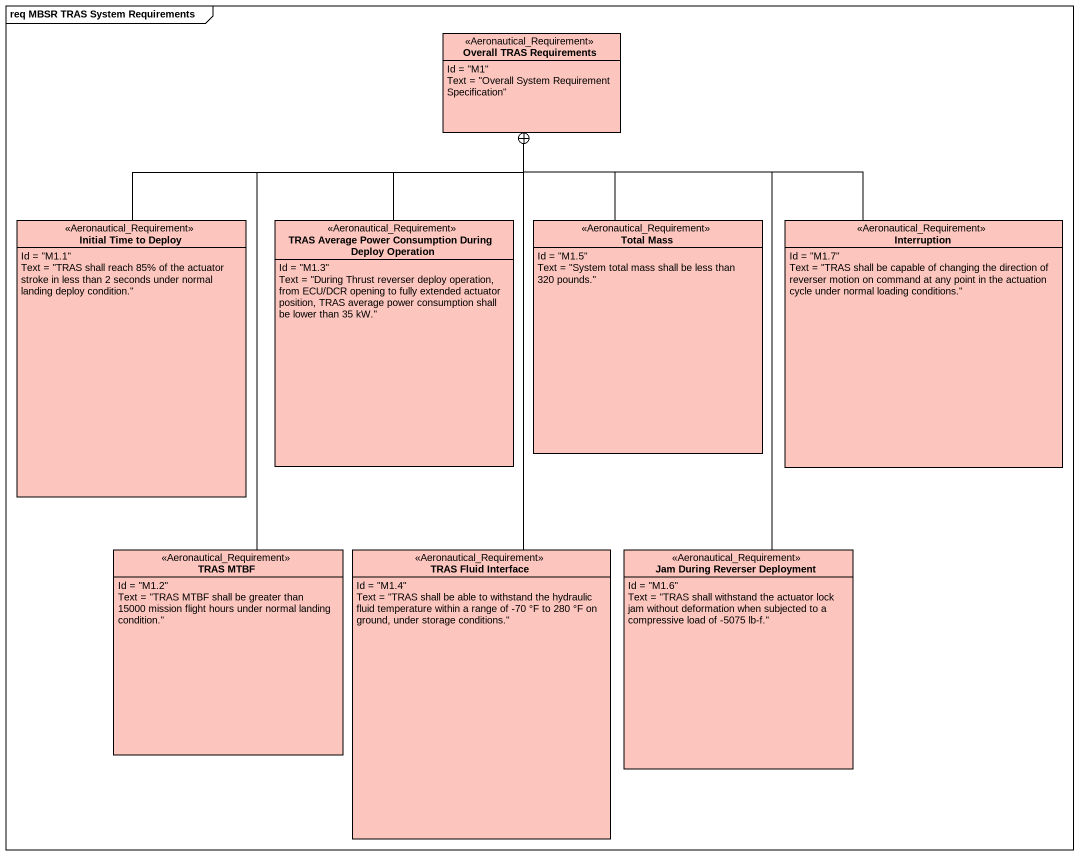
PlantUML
@startuml
mainframe req MBSR TRAS System Requirements
hide circle
hide empty members
class "Overall TRAS Requirements" as Overall_TRAS_Requirements <<Aeronautical_Requirement>> #FCC6BE {
  Id = "M1"
  Text = "Overall System Requirement Specification"
}
class "Initial Time to Deploy" as Initial_Time_to_Deploy <<Aeronautical_Requirement>> #FCC6BE {
  Id = "M1.1"
  Text = "TRAS shall reach 85% of the actuator stroke in less than 2 seconds under normal landing deploy condition."
}
class "TRAS Average Power Consumption During Deploy Operation" as TRAS_Average_Power <<Aeronautical_Requirement>> #FCC6BE {
  Id = "M1.3"
  Text = "During Thrust reverser deploy operation, from ECU/DCR opening to fully extended actuator position, TRAS average power consumption shall be lower than 35 kW."
}
class "Total Mass" as Total_Mass <<Aeronautical_Requirement>> #FCC6BE {
  Id = "M1.5"
  Text = "System total mass shall be less than 320 pounds."
}
class Interruption <<Aeronautical_Requirement>> #FCC6BE {
  Id = "M1.7"
  Text = "TRAS shall be capable of changing the direction of reverser motion on command at any point in the actuation cycle under normal loading conditions."
}
class "TRAS MTBF" as TRAS_MTBF <<Aeronautical_Requirement>> #FCC6BE {
  Id = "M1.2"
  Text = "TRAS MTBF shall be greater than 15000 mission flight hours under normal landing condition."
}
class "TRAS Fluid Interface" as TRAS_Fluid_Interface <<Aeronautical_Requirement>> #FCC6BE {
  Id = "M1.4"
  Text = "TRAS shall be able to withstand the hydraulic fluid temperature within a range of -70 °F to 280 °F on ground, under storage conditions."
}
class "Jam During Reverser Deployment" as Jam_During_Reverser <<Aeronautical_Requirement>> #FCC6BE {
  Id = "M1.6"
  Text = "TRAS shall withstand the actuator lock jam without deformation when subjected to a compressive load of -5075 lb-f."
}
Initial_Time_to_Deploy -up-+ Overall_TRAS_Requirements
TRAS_Average_Power -up-+ Overall_TRAS_Requirements
Total_Mass -up-+ Overall_TRAS_Requirements
Interruption -up-+ Overall_TRAS_Requirements
TRAS_MTBF -up-+ Overall_TRAS_Requirements
TRAS_Fluid_Interface -up-+ Overall_TRAS_Requirements
Jam_During_Reverser -up-+ Overall_TRAS_Requirements
@enduml
